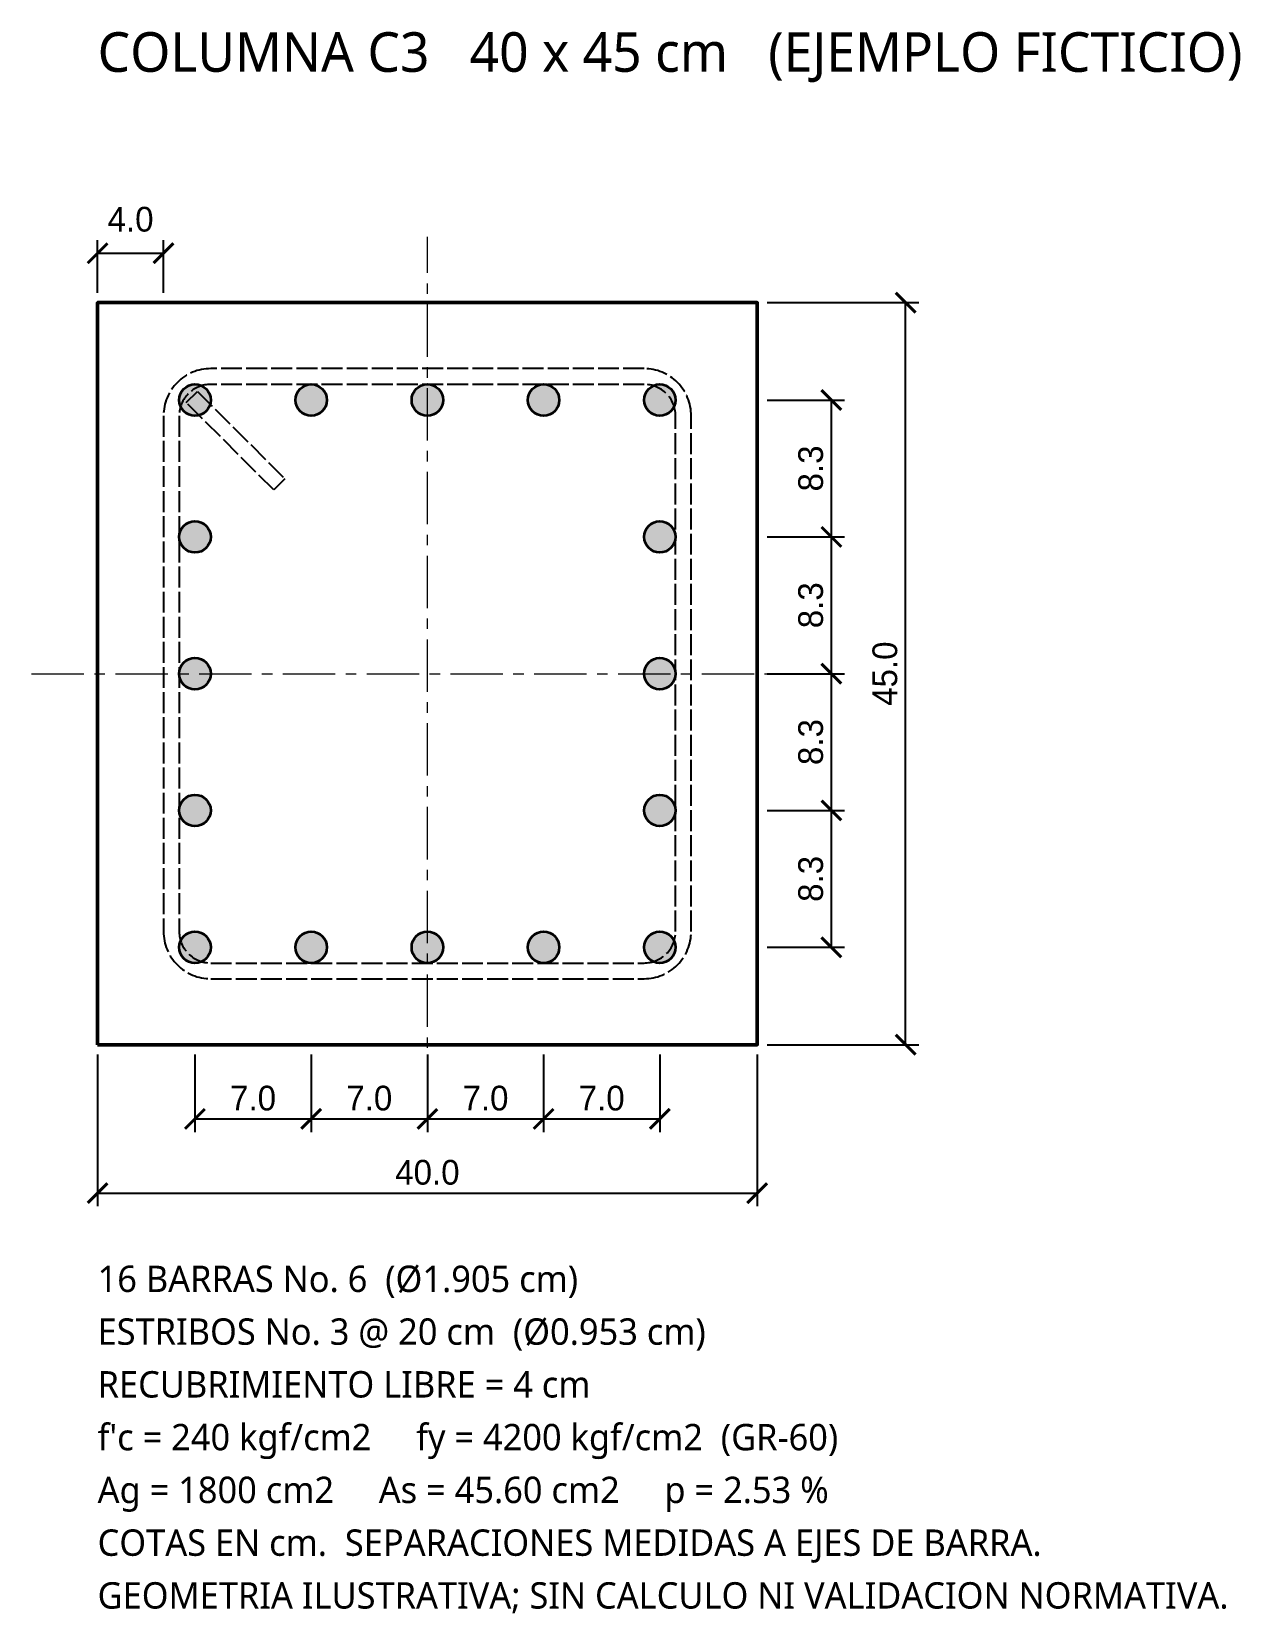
# Model space of a CAD drawing. Header units: centimetres. Extents: x -24 to 49.3, y -57 to 38.9.
import ezdxf

# ---------------------------------------------------------------- set-up
doc = ezdxf.new("R2010")
doc.units = ezdxf.units.CM
doc.linetypes.add('CENTER', pattern=[5.08, 3.175, -0.635, 0.635, -0.635])
doc.linetypes.add('DASHED', pattern=[1.524, 1.27, -0.254])
for name, color, linetype, lineweight in [('ACERO', 1, 'CONTINUOUS', 35), ('COTAS', 4, 'CONTINUOUS', 18), ('EJES', 8, 'CENTER', 13), ('ESTRIBO', 3, 'DASHED', 25), ('HORMIGON', 7, 'CONTINUOUS', 50), ('TEXTO', 7, 'CONTINUOUS', 18)]:
    doc.layers.add(name, color=color, linetype=linetype, lineweight=lineweight)
doc.styles.add('OpenSans', font='OpenSans-Regular.ttf')
doc.dimstyles.new('ESQ', dxfattribs={"dimtxt": 1.5, "dimasz": 1.2, "dimexe": 0.8, "dimexo": 0.6, "dimgap": 0.5, "dimtad": 1, "dimdec": 1, "dimzin": 0, "dimdsep": 46, "dimblk": 'ARCHTICK', "dimcen": 2.5, "dimclrd": 4, "dimclre": 4, "dimclrt": 4, "dimazin": 3, "dimtfac": 1, "dimtmove": 0, "dimatfit": 3})

# ---------------------------------------------------------------- blocks, each defined once
blk = doc.blocks.new('_ARCHTICK')
at = {"color": 0, "linetype": 'BYBLOCK', "const_width": 0.15}
blk.add_lwpolyline([(-0.5, -0.5), (0.5, 0.5)], dxfattribs=at)

msp = doc.modelspace()

# ---------------------------------------------------------------- hatches: boundary and pattern name
at = {"layer": 'ACERO'}
h = msp.add_hatch(color=256, dxfattribs=at)
h.dxf.hatch_style = 1
edge = h.paths.add_edge_path()
edge.add_arc((-14.095, 16.595), 0.953, 0, 360)
h = msp.add_hatch(color=256, dxfattribs=at)
h.dxf.hatch_style = 1
edge = h.paths.add_edge_path()
edge.add_arc((-7.047, 16.595), 0.953, 0, 360)
h = msp.add_hatch(color=256, dxfattribs=at)
h.dxf.hatch_style = 1
edge = h.paths.add_edge_path()
edge.add_arc((0, 16.595), 0.953, 0, 360)
h = msp.add_hatch(color=256, dxfattribs=at)
h.dxf.hatch_style = 1
edge = h.paths.add_edge_path()
edge.add_arc((7.047, 16.595), 0.953, 0, 360)
h = msp.add_hatch(color=256, dxfattribs=at)
h.dxf.hatch_style = 1
edge = h.paths.add_edge_path()
edge.add_arc((14.095, 16.595), 0.953, 0, 360)
h = msp.add_hatch(color=256, dxfattribs=at)
h.dxf.hatch_style = 1
edge = h.paths.add_edge_path()
edge.add_arc((-14.095, 8.297), 0.953, 0, 360)
h = msp.add_hatch(color=256, dxfattribs=at)
h.dxf.hatch_style = 1
edge = h.paths.add_edge_path()
edge.add_arc((14.095, 8.297), 0.953, 0, 360)
h = msp.add_hatch(color=256, dxfattribs=at)
h.dxf.hatch_style = 1
edge = h.paths.add_edge_path()
edge.add_arc((-14.095, 0), 0.953, 0, 360)
h = msp.add_hatch(color=256, dxfattribs=at)
h.dxf.hatch_style = 1
edge = h.paths.add_edge_path()
edge.add_arc((14.095, 0), 0.953, 0, 360)
h = msp.add_hatch(color=256, dxfattribs=at)
h.dxf.hatch_style = 1
edge = h.paths.add_edge_path()
edge.add_arc((-14.095, -8.297), 0.953, 0, 360)
h = msp.add_hatch(color=256, dxfattribs=at)
h.dxf.hatch_style = 1
edge = h.paths.add_edge_path()
edge.add_arc((14.095, -8.297), 0.953, 0, 360)
h = msp.add_hatch(color=256, dxfattribs=at)
h.dxf.hatch_style = 1
edge = h.paths.add_edge_path()
edge.add_arc((-14.095, -16.595), 0.953, 0, 360)
h = msp.add_hatch(color=256, dxfattribs=at)
h.dxf.hatch_style = 1
edge = h.paths.add_edge_path()
edge.add_arc((-7.047, -16.595), 0.953, 0, 360)
h = msp.add_hatch(color=256, dxfattribs=at)
h.dxf.hatch_style = 1
edge = h.paths.add_edge_path()
edge.add_arc((0, -16.595), 0.953, 0, 360)
h = msp.add_hatch(color=256, dxfattribs=at)
h.dxf.hatch_style = 1
edge = h.paths.add_edge_path()
edge.add_arc((7.047, -16.595), 0.953, 0, 360)
h = msp.add_hatch(color=256, dxfattribs=at)
h.dxf.hatch_style = 1
edge = h.paths.add_edge_path()
edge.add_arc((14.095, -16.595), 0.953, 0, 360)

# ---------------------------------------------------------------- linework, layer by layer
for centre in [(-14.095, 16.595), (-7.047, 16.595), (0, 16.595), (7.047, 16.595), (14.095, 16.595), (-14.095, 8.297), (14.095, 8.297), (-14.095, 0), (14.095, 0), (-14.095, -8.297), (14.095, -8.297), (-14.095, -16.595), (-7.047, -16.595), (0, -16.595), (7.047, -16.595), (14.095, -16.595)]:
    msp.add_circle(centre, 0.953, dxfattribs=at)
at = {"layer": 'EJES'}
for p, q in [((0, -26.5), (0, 26.5)), ((-24, 0), (24, 0))]:
    msp.add_line(p, q, dxfattribs=at)
at = {"layer": 'ESTRIBO'}
for points in [[(-13.141, -18.5), (13.141, -18.5, 0.414214), (16, -15.641), (16, 15.641, 0.414214), (13.141, 18.5), (-13.141, 18.5, 0.414214), (-16, 15.641), (-16, -15.641, 0.414214)], [(-13.141, -17.547), (13.141, -17.547, 0.414214), (15.047, -15.641), (15.047, 15.641, 0.414214), (13.141, 17.547), (-13.141, 17.547, 0.414214), (-15.047, 15.641), (-15.047, -15.641, 0.414214)]]:
    msp.add_lwpolyline(points, format="xyb", close=True, dxfattribs=at)
msp.add_lwpolyline([(-13.948, 17.122), (-8.644, 11.818), (-9.318, 11.144), (-14.622, 16.448)], close=True, dxfattribs=at)
at = {"layer": 'HORMIGON'}
msp.add_lwpolyline([(-20, -22.5), (20, -22.5), (20, 22.5), (-20, 22.5)], close=True, dxfattribs=at)

# ---------------------------------------------------------------- texts
at = {"layer": 'TEXTO', "style": 'OpenSans'}
for s, height, p in [('COLUMNA C3   40 x 45 cm   (EJEMPLO FICTICIO)', 2.4, (-20, 36.5)), ('16 BARRAS No. 6  (Ø1.905 cm)', 1.6, (-20, -37.5)), ('ESTRIBOS No. 3 @ 20 cm  (Ø0.953 cm)', 1.6, (-20, -40.7)), ('RECUBRIMIENTO LIBRE = 4 cm', 1.6, (-20, -43.9)), ("f'c = 240 kgf/cm2     fy = 4200 kgf/cm2  (GR-60)", 1.6, (-20, -47.1)), ('Ag = 1800 cm2     As = 45.60 cm2     p = 2.53 %', 1.6, (-20, -50.3)), ('COTAS EN cm.  SEPARACIONES MEDIDAS A EJES DE BARRA.', 1.6, (-20, -53.5)), ('GEOMETRIA ILUSTRATIVA; SIN CALCULO NI VALIDACION NORMATIVA.', 1.6, (-20, -56.7))]:
    msp.add_text(s, height=height, dxfattribs=at).set_placement(p)

# ---------------------------------------------------------------- dimensions: what is measured, and where the dimension line sits
at = {"layer": 'COTAS'}
for base, p1, p2 in [((-20, 25.5), (-20, 22.5), (-16, 22.5)), ((-20, -31.5), (-20, -22.5), (20, -22.5)), ((-14.095, -27), (-14.095, -22.5), (-7.047, -22.5)), ((-7.047, -27), (-7.047, -22.5), (0, -22.5)), ((0, -27), (0, -22.5), (7.047, -22.5)), ((7.047, -27), (7.047, -22.5), (14.095, -22.5))]:
    msp.add_linear_dim(base=base, p1=p1, p2=p2, dimstyle='ESQ', dxfattribs=at).render()
for base, p1, p2 in [((29, -22.5), (20, -22.5), (20, 22.5)), ((24.5, 8.297), (20, 8.297), (20, 16.595)), ((24.5, 0), (20, 0), (20, 8.297)), ((24.5, -8.297), (20, -8.297), (20, 0)), ((24.5, -16.595), (20, -16.595), (20, -8.297))]:
    msp.add_linear_dim(base=base, p1=p1, p2=p2, angle=90, dimstyle='ESQ', dxfattribs=at).render()

doc.saveas('drawing.dxf')
